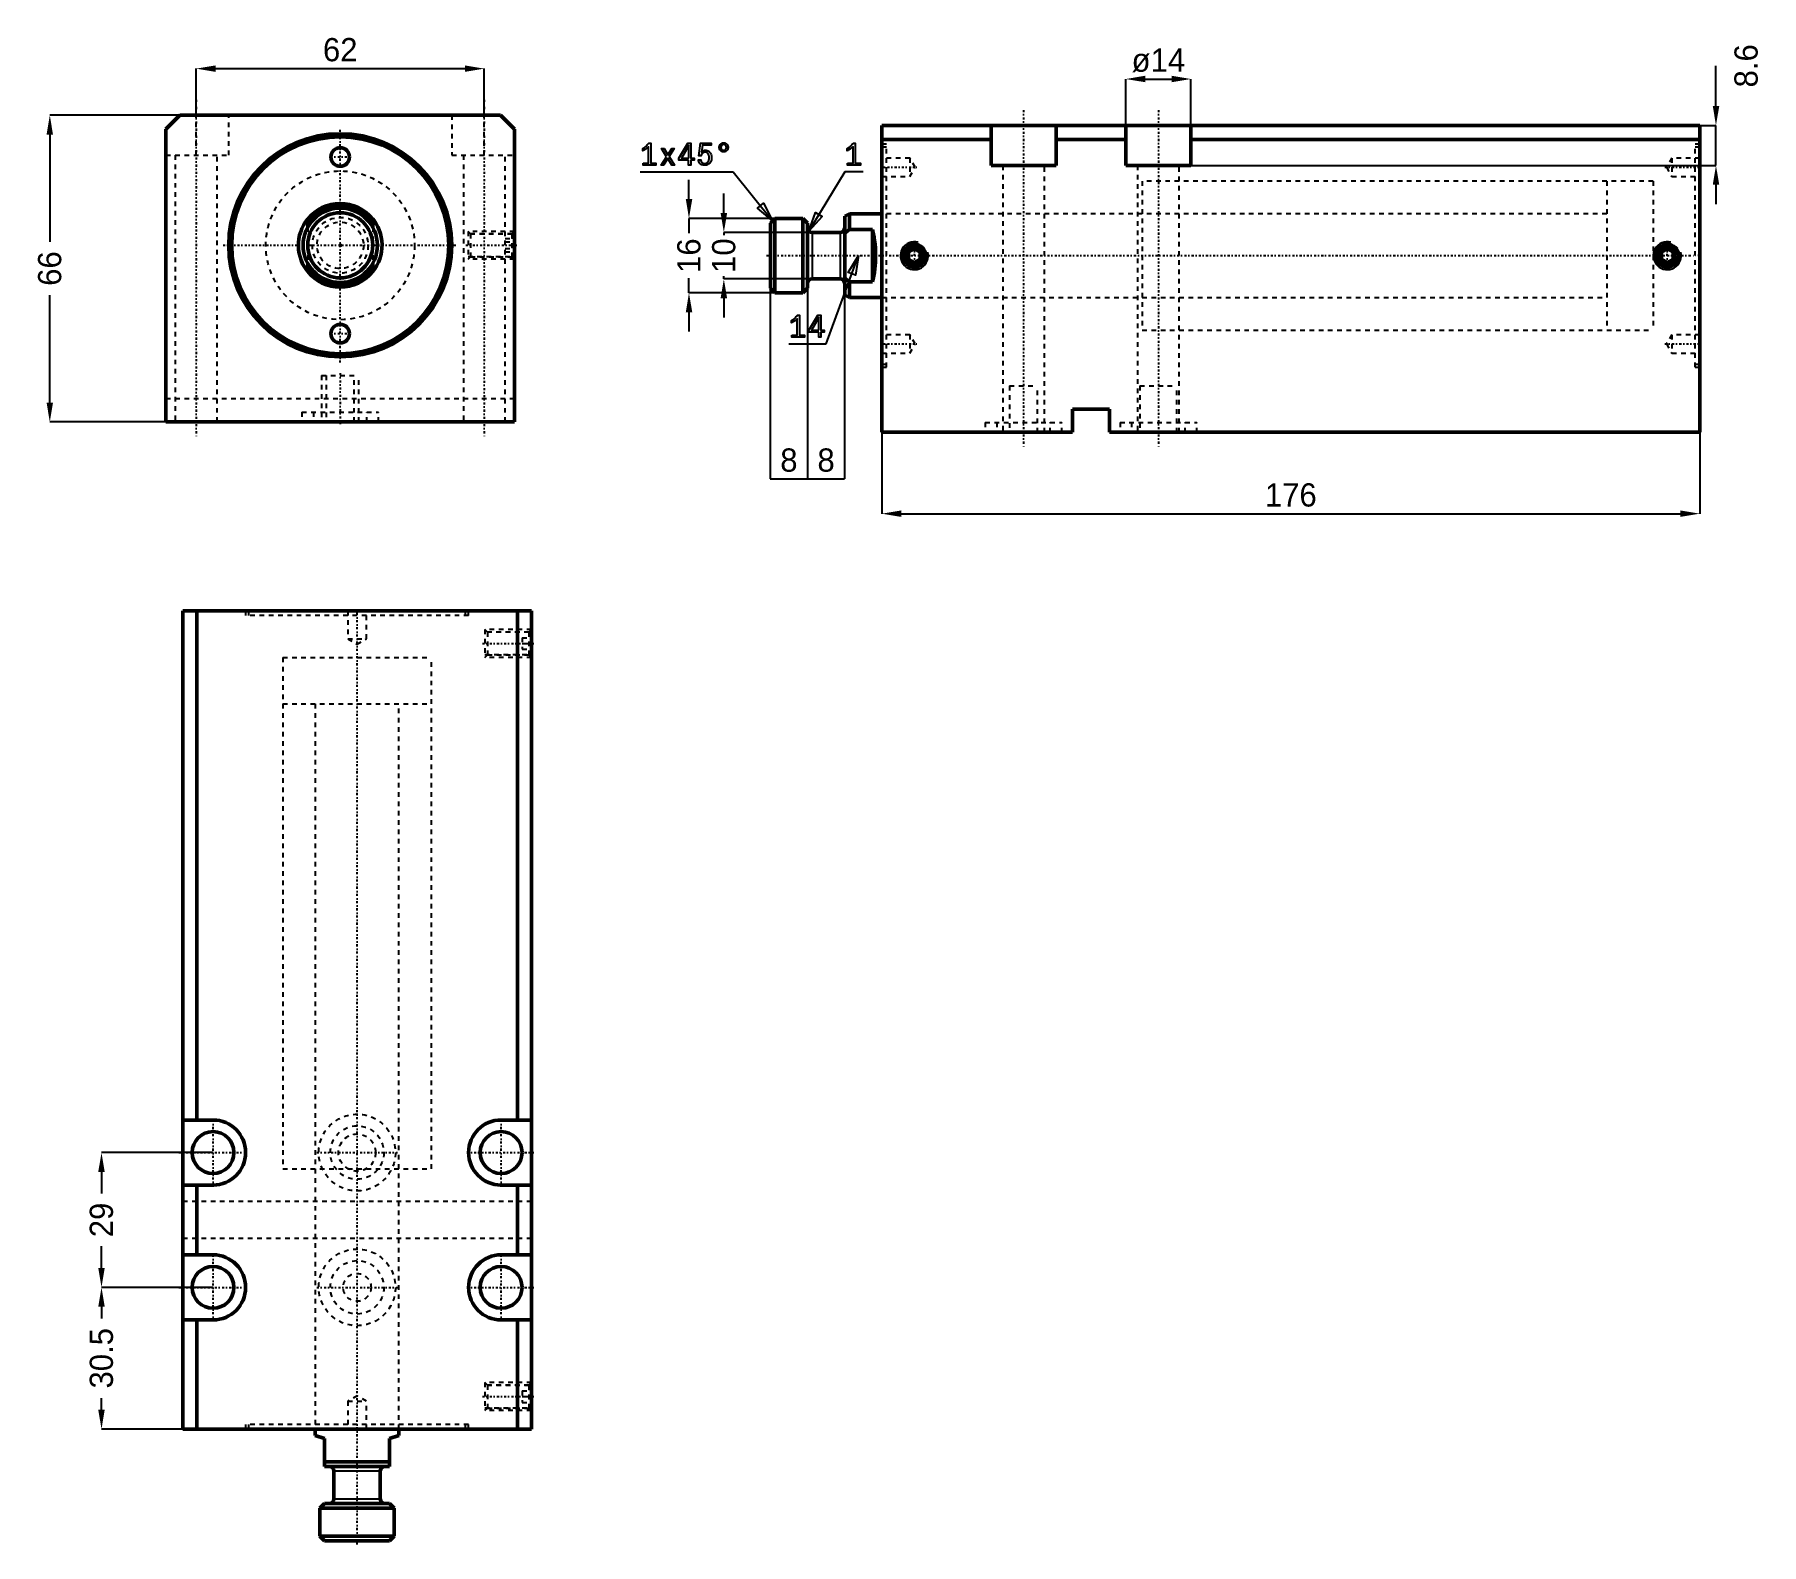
# Model space of a CAD drawing. Header units: millimetres. Extents: x -66 to 306, y -279 to 45.
import ezdxf

# ---------------------------------------------------------------- set-up
doc = ezdxf.new("R2010")
doc.units = ezdxf.units.MM
doc.linetypes.add('Center', pattern=[1.5, 0.45, -0.5, 0.05, -0.5])
doc.linetypes.add('Dashed', pattern=[2, 1, -1])
for name, color, linetype, lineweight in [('2d ConnectionPoints', 7, 'Continuous', 50), ('AM_0', 7, 'Continuous', 50), ('AM_4', 3, 'Continuous', 25), ('AM_5', 3, 'Continuous', 25), ('AM_7', 7, 'Center', 25), ('AM_9', 6, 'Dashed', 25)]:
    doc.layers.add(name, color=color, linetype=linetype, lineweight=lineweight)
doc.dimstyles.new('ISO-25', dxfattribs={"dimtxt": 2.5, "dimasz": 2.5, "dimexe": 1.25, "dimexo": 0.625, "dimtad": 1, "dimtxsty": 'Standard', "dimcen": 2.5, "dimadec": 0, "dimazin": 0, "dimtfac": 1, "dimtmove": 0, "dimatfit": 3, "dimfxl": 0, "dimarcsym": 0})

# ---------------------------------------------------------------- blocks, each defined once
blk = doc.blocks.new('1_JECX_MF_TLA_32_100_0_rod__0_in_JECX_MF_160_TLA_32_100_0__0')
at = {"layer": 'AM_0'}
for p, q in [((-7, 3.87), (-7, 5.66)), ((7, 5.66), (7, 3.87)), ((-7, -5.66), (-7, -3.87)), ((7, -3.87), (7, -5.66))]:
    blk.add_line(p, q, dxfattribs=at)
for points in [[(-7, 5.66), (-7.47, 5.03), (-7.88, 4.36), (-8.23, 3.65), (-8.51, 2.92), (-8.73, 2.17), (-8.89, 1.4), (-8.98, 0.62), (-9, -0.17), (-8.95, -0.95), (-8.83, -1.73), (-8.65, -2.49), (-8.4, -3.23), (-8.09, -3.95), (-7.71, -4.64), (-7.28, -5.3), (-7, -5.66)], [(7, -5.66), (7.47, -5.03), (7.88, -4.36), (8.23, -3.65), (8.51, -2.92), (8.73, -2.17), (8.89, -1.4), (8.98, -0.62), (9, 0.17), (8.95, 0.95), (8.83, 1.73), (8.65, 2.49), (8.4, 3.23), (8.09, 3.95), (7.71, 4.64), (7.28, 5.3), (7, 5.66)]]:
    blk.add_lwpolyline(points, dxfattribs=at)
for radius in [8, 7]:
    blk.add_circle((0, 0), radius, dxfattribs=at)
for radius, start, end in [(9, 38.9424, 141.0576), (8.5, 34.5603, 145.4397), (8.5, 214.5603, 325.4397), (9, 218.9424, 321.0576)]:
    blk.add_arc((0, 0), radius, start, end, dxfattribs=at)
at = {"layer": 'AM_9'}
for p, q in [((-7, 3.87), (-7, -3.87)), ((7, 3.87), (7, -3.87))]:
    blk.add_line(p, q, dxfattribs=at)
for radius in [6, 5]:
    blk.add_circle((0, 0), radius, dxfattribs=at)
blk = doc.blocks.new('2_JECX_MF_EXLA_32_100_0_body__0_in_JECX_MF_160_TLA_32_100_0__0')
at = {"layer": 'AM_0'}
for p, q in [((-34.5, 28), (-37.5, 25)), ((34.5, 28), (-34.5, 28)), ((37.5, 25), (34.5, 28)), ((-37.5, 25), (-37.5, -38)), ((37.5, -38), (37.5, 25)), ((-37.5, -38), (37.5, -38))]:
    blk.add_line(p, q, dxfattribs=at)
for centre, radius in [((0, 0), 24), ((0, 0), 23.34), ((0, 19), 2), ((0, -19), 2)]:
    blk.add_circle(centre, radius, dxfattribs=at)
at = {"layer": 'AM_5', "linetype": 'Dashed'}
for p, q in [((37.5, 3), (27.5, 3)), ((37.5, -3), (27.5, -3))]:
    blk.add_line(p, q, dxfattribs=at)
at = {"layer": 'AM_7'}
for p, q in [((-31, 31.3), (-31, -41.3)), ((31, 31.3), (31, -41.3)), ((0, -25.2), (0, 25.2)), ((-2.1, 19), (2.1, 19)), ((-25.2, 0), (25.2, 0)), ((27, 0), (38, 0)), ((-2.1, -19), (2.1, -19)), ((0, -27.5), (0, -38.5))]:
    blk.add_line(p, q, dxfattribs=at)
at = {"layer": 'AM_9'}
for p, q in [((-31, 19.4), (-31, 28)), ((-24, 19.4), (-24, 28)), ((24, 28), (24, 19.4)), ((31, 19.4), (31, 28)), ((-37.5, 19.4), (-24, 19.4)), ((-35.5, 19.4), (-35.5, -38)), ((-26.5, -38), (-26.5, 19.4)), ((24, 19.4), (37.5, 19.4)), ((26.5, 19.4), (26.5, -38)), ((35.5, -38), (35.5, 19.4)), ((28.04, 2.46), (27.5, 3)), ((27.5, 3), (27.5, -3)), ((37, 2.4), (27.5, 2.4)), ((36.96, 2.46), (28.04, 2.46)), ((28.04, 2.46), (28.04, -2.46)), ((35.5, 1.44), (37.5, 1.44)), ((35.5, 0.72), (37.5, 0.72)), ((37.5, 3), (36.96, 2.46)), ((36.96, 2.46), (36.96, -2.46)), ((37.5, 1.9), (37, 2.4)), ((37, 2.4), (37, -2.4)), ((27.5, -2.4), (37, -2.4)), ((27.5, -3), (28.04, -2.46)), ((28.04, -2.46), (36.96, -2.46)), ((35.5, -0.72), (37.5, -0.72)), ((35.5, -1.44), (37.5, -1.44)), ((36.96, -2.46), (37.5, -3)), ((37, -2.4), (37.5, -1.9)), ((-4, -28), (4, -28)), ((-4, -28), (-4, -38)), ((-3, -28), (-3, -38)), ((3, -38), (3, -28)), ((4, -38), (4, -28)), ((37.5, -33), (-37.5, -33)), ((-8.25, -35.9), (8.25, -35.9)), ((-8.25, -35.9), (-8.25, -38)), ((-5.75, -35.9), (-5.75, -38)), ((5.75, -38), (5.75, -35.9)), ((8.25, -38), (8.25, -35.9))]:
    blk.add_line(p, q, dxfattribs=at)
blk.add_circle((0, 0), 16, dxfattribs=at)
blk = doc.blocks.new('*D3')
at = {"layer": 'AM_5', "color": 0, "lineweight": -2}
for p, q in [((-31, 28), (-31, 38)), ((-26.83, 38), (26.83, 38)), ((31, 28), (31, 38))]:
    blk.add_line(p, q, dxfattribs=at)
at = {"layer": 'AM_5', "color": 0}
for points in [[(-26.83, 38.69), (-26.83, 37.31), (-31, 38)], [(26.83, 37.31), (26.83, 38.69), (31, 38)]]:
    blk.add_solid(points, dxfattribs=at)
at = {"layer": 'Defpoints', "color": 0}
for p in [(31, 38), (-31, 28), (31, 28)]:
    blk.add_point(p, dxfattribs=at)
at = {"layer": 'AM_5', "color": 0, "insert": (0, 42.05), "char_height": 5, "attachment_point": 5}
blk.add_mtext('62', dxfattribs=at)
blk = doc.blocks.new('*D4')
at = {"layer": 'AM_5', "color": 0, "lineweight": -2}
for p, q in [((-34.5, 28), (-62.5, 28)), ((-62.5, 23.83), (-62.5, 0.72)), ((-62.5, -33.83), (-62.5, -10.72)), ((-37.5, -38), (-62.5, -38))]:
    blk.add_line(p, q, dxfattribs=at)
at = {"layer": 'AM_5', "color": 0}
for points in [[(-61.81, 23.83), (-63.19, 23.83), (-62.5, 28)], [(-63.19, -33.83), (-61.81, -33.83), (-62.5, -38)]]:
    blk.add_solid(points, dxfattribs=at)
at = {"layer": 'Defpoints', "color": 0}
for p in [(-34.5, 28), (-62.5, -38), (-37.5, -38)]:
    blk.add_point(p, dxfattribs=at)
at = {"layer": 'AM_5', "color": 0, "insert": (-62.5, -5), "char_height": 5, "attachment_point": 5, "rotation": 90}
blk.add_mtext('66', dxfattribs=at)
blk = doc.blocks.new('1_JECX_MF_TLA_32_100_0_rod__0_in_JECX_MF_160_TLA_32_100_0__4')
at = {"layer": 'AM_0'}
for p, q in [((-9, 0), (-9, -1.35)), ((9, -1.35), (9, 0)), ((-7, -2), (-9, -1.35)), ((-7, -8), (-7, -2)), ((9, -1.35), (7, -2)), ((7, -2), (7, -8)), ((-7, -7), (7, -7)), ((-7, -8), (7, -8)), ((-5, -9), (-5, -15)), ((5, -15), (5, -9)), ((-7, -16), (-8, -17)), ((-8, -17), (8, -17)), ((-8, -17), (-8, -23)), ((-7, -16), (7, -16)), ((8, -17), (7, -16)), ((8, -23), (8, -17)), ((-8, -23), (8, -23)), ((-8, -23), (-7, -24)), ((-7, -24), (7, -24)), ((7, -24), (8, -23))]:
    blk.add_line(p, q, dxfattribs=at)
for centre, start, end in [((-6, -9), 360, 90), ((6, -9), 90, 180), ((-6, -15), 270, 0), ((6, -15), 180, 270)]:
    blk.add_arc(centre, 1, start, end, dxfattribs=at)
at = {"layer": 'AM_4'}
for p, q in [((-5, -9), (5, -9)), ((-5, -15), (5, -15))]:
    blk.add_line(p, q, dxfattribs=at)
at = {"layer": 'AM_7'}
blk.add_line((0, -24.8), (0, 176.36), dxfattribs=at)
at = {"layer": 'AM_9'}
for p, q in [((-16, 166), (16, 166)), ((-16, 166), (-16, 156)), ((16, 156), (16, 166)), ((-16, 156), (16, 156)), ((-9, 156), (-9, 0)), ((9, 0), (9, 156))]:
    blk.add_line(p, q, dxfattribs=at)
blk = doc.blocks.new('2_JECX_MF_EXLA_32_100_0_body__0_in_JECX_MF_160_TLA_32_100_0__4')
at = {"layer": 'AM_0'}
for p, q in [((37.5, 176), (-37.5, 176)), ((-37.5, 176), (-37.5, 0)), ((-34.5, 176), (-34.5, 66.5)), ((34.5, 176), (34.5, 66.5)), ((37.5, 176), (37.5, 0)), ((-31, 66.5), (-37.5, 66.5)), ((37.5, 66.5), (31, 66.5)), ((-37.5, 52.5), (-31, 52.5)), ((-34.5, 52.5), (-34.5, 37.5)), ((31, 52.5), (37.5, 52.5)), ((34.5, 52.5), (34.5, 37.5)), ((-31, 37.5), (-37.5, 37.5)), ((37.5, 37.5), (31, 37.5)), ((-37.5, 23.5), (-31, 23.5)), ((-34.5, 23.5), (-34.5, 0)), ((31, 23.5), (37.5, 23.5)), ((34.5, 23.5), (34.5, 0)), ((37.5, 0), (-37.5, 0))]:
    blk.add_line(p, q, dxfattribs=at)
for centre in [(-31, 59.5), (31, 59.5), (-31, 30.5), (31, 30.5)]:
    blk.add_circle(centre, 4.5, dxfattribs=at)
for centre, start, end in [((-31, 59.5), 270, 90), ((31, 59.5), 90, 270), ((-31, 30.5), 270, 90), ((31, 30.5), 90, 270)]:
    blk.add_arc(centre, 7, start, end, dxfattribs=at)
at = {"layer": 'AM_5', "linetype": 'Dashed'}
for p, q in [((37.5, 172), (27.5, 172)), ((37.5, 166), (27.5, 166)), ((37.5, 10), (27.5, 10)), ((37.5, 4), (27.5, 4))]:
    blk.add_line(p, q, dxfattribs=at)
at = {"layer": 'AM_7'}
for p, q in [((27, 169), (38, 169)), ((-31, 52.15), (-31, 66.85)), ((31, 52.15), (31, 66.85)), ((-38.35, 59.5), (-23.65, 59.5)), ((-8.6625, 59.5), (8.6625, 59.5)), ((23.65, 59.5), (38.35, 59.5)), ((-31, 23.15), (-31, 37.85)), ((31, 23.15), (31, 37.85)), ((-38.35, 30.5), (-23.65, 30.5)), ((-8.6625, 30.5), (8.6625, 30.5)), ((23.65, 30.5), (38.35, 30.5)), ((27, 7), (38, 7))]:
    blk.add_line(p, q, dxfattribs=at)
at = {"layer": 'AM_9'}
for p, q in [((-24, 176), (-24, 175)), ((24, 175), (-24, 175)), ((-23.34, 176), (-23.34, 175)), ((-2, 176), (-2, 170)), ((2, 170), (2, 176)), ((23.34, 175), (23.34, 176)), ((24, 175), (24, 176)), ((27.5, 172), (27.5, 166)), ((28.0415, 171.4585), (27.5, 172)), ((37, 171.4), (27.5, 171.4)), ((36.9585, 171.4585), (28.0415, 171.4585)), ((28.0415, 171.4585), (28.0415, 166.5415)), ((37.5, 172), (36.9585, 171.4585)), ((36.9585, 171.4585), (36.9585, 166.5415)), ((37, 171.4), (37, 166.6)), ((37.5, 170.9), (37, 171.4)), ((-2, 170), (0, 168.8453)), ((-2, 170), (2, 170)), ((0, 168.8453), (2, 170)), ((35.5, 170.25), (37.5, 170.25)), ((35.5, 170.25), (35.5, 167.75)), ((35.5, 169), (37.5, 169)), ((35.5, 167.75), (37.5, 167.75)), ((-16, 166), (16, 166)), ((-16, 166), (-16, 56)), ((16, 56), (16, 166)), ((27.5, 166.6), (37, 166.6)), ((27.5, 166), (28.0415, 166.5415)), ((28.0415, 166.5415), (36.9585, 166.5415)), ((36.9585, 166.5415), (37.5, 166)), ((37, 166.6), (37.5, 167.1)), ((-16, 56), (16, 56)), ((-9, 56), (-9, 0)), ((9, 0), (9, 56)), ((37.5, 49), (-37.5, 49)), ((37.5, 41), (-37.5, 41)), ((27.5, 10), (27.5, 4)), ((28.0415, 9.4585), (27.5, 10)), ((37, 9.4), (27.5, 9.4)), ((36.9585, 9.4585), (28.0415, 9.4585)), ((28.0415, 9.4585), (28.0415, 4.5415)), ((35.5, 8.25), (37.5, 8.25)), ((35.5, 8.25), (35.5, 5.75)), ((37.5, 10), (36.9585, 9.4585)), ((36.9585, 9.4585), (36.9585, 4.5415)), ((37.5, 8.9), (37, 9.4)), ((37, 9.4), (37, 4.6)), ((0, 7.1547), (-2, 6)), ((-2, 6), (-2, 0)), ((-2, 6), (2, 6)), ((2, 6), (0, 7.1547)), ((2, 0), (2, 6)), ((27.5, 4.6), (37, 4.6)), ((27.5, 4), (28.0415, 4.5415)), ((28.0415, 4.5415), (36.9585, 4.5415)), ((35.5, 7), (37.5, 7)), ((35.5, 5.75), (37.5, 5.75)), ((36.9585, 4.5415), (37.5, 4)), ((37, 4.6), (37.5, 5.1)), ((24, 1), (-24, 1)), ((-24, 1), (-24, 0)), ((-23.34, 1), (-23.34, 0)), ((23.34, 0), (23.34, 1)), ((24, 0), (24, 1))]:
    blk.add_line(p, q, dxfattribs=at)
for centre, radius in [((0, 59.5), 8.25), ((0, 59.5), 5.75), ((0, 59.5), 4), ((0, 30.5), 8.25), ((0, 30.5), 5.75), ((0, 30.5), 3)]:
    blk.add_circle(centre, radius, dxfattribs=at)
blk = doc.blocks.new('*D10')
at = {"layer": 'AM_5', "color": 0, "lineweight": -2}
for p, q in [((-27.37, -195.15), (-51.37, -195.15)), ((-51.37, -199.32), (-51.37, -203.98)), ((-51.37, -219.98), (-51.37, -215.32)), ((-27.37, -224.15), (-51.37, -224.15))]:
    blk.add_line(p, q, dxfattribs=at)
at = {"layer": 'AM_5', "color": 0}
for points in [[(-52.07, -199.32), (-50.68, -199.32), (-51.37, -195.15)], [(-52.07, -219.98), (-50.68, -219.98), (-51.37, -224.15)]]:
    blk.add_solid(points, dxfattribs=at)
at = {"layer": 'Defpoints', "color": 0}
for p in [(-51.37, -195.15), (-27.37, -195.15), (-27.37, -224.15)]:
    blk.add_point(p, dxfattribs=at)
at = {"layer": 'AM_5', "color": 0, "insert": (-51.37, -209.65), "char_height": 5, "attachment_point": 5, "rotation": 90}
blk.add_mtext('29', dxfattribs=at)
blk = doc.blocks.new('*D11')
at = {"layer": 'AM_5', "color": 0, "lineweight": -2}
for p, q in [((-27.37, -224.15), (-51.37, -224.15)), ((-51.37, -228.32), (-51.37, -230.82)), ((-51.37, -250.48), (-51.37, -247.98)), ((-33.87, -254.65), (-51.37, -254.65))]:
    blk.add_line(p, q, dxfattribs=at)
at = {"layer": 'AM_5', "color": 0}
for points in [[(-52.07, -228.32), (-50.68, -228.32), (-51.37, -224.15)], [(-52.07, -250.48), (-50.68, -250.48), (-51.37, -254.65)]]:
    blk.add_solid(points, dxfattribs=at)
at = {"layer": 'Defpoints', "color": 0}
for p in [(-27.37, -224.15), (-51.37, -254.65), (-33.87, -254.65)]:
    blk.add_point(p, dxfattribs=at)
at = {"layer": 'AM_5', "color": 0, "insert": (-51.37, -239.4), "char_height": 5, "attachment_point": 5, "rotation": 90}
blk.add_mtext('30.5', dxfattribs=at)
blk = doc.blocks.new('1_JECX_MF_TLA_32_100_0_rod__0_in_JECX_MF_160_TLA_32_100_0__2')
at = {"layer": 'AM_0'}
for p, q in [((-23, 8), (-24, 7)), ((-23, 8), (-23, -8)), ((-17, 8), (-23, 8)), ((-16, 7), (-17, 8)), ((-17, 8), (-17, -8)), ((-7, 9), (-8, 8.5)), ((-8, 8.5), (-8, -8.5)), ((0, 9), (-7, 9)), ((-7, 9), (-7, 5.66)), ((-24, 7), (-24, -7)), ((-16, 7), (-16, -7)), ((-9, 5), (-15, 5)), ((-7, 5.66), (-8, 4.82)), ((-2, 5.66), (-7, 5.66)), ((-2, 5.66), (-2, -5.66)), ((-24, -7), (-23, -8)), ((-17, -8), (-16, -7)), ((-15, -5), (-9, -5)), ((-7, -5.66), (-2, -5.66)), ((-7, -5.66), (-7, -9)), ((-23, -8), (-17, -8)), ((-8, -8.5), (-7, -9)), ((-7, -9), (0, -9))]:
    blk.add_line(p, q, dxfattribs=at)
for points in [[(-2, -5.66), (-1.85, -5.03), (-1.72, -4.36), (-1.6, -3.65), (-1.51, -2.92), (-1.44, -2.17), (-1.39, -1.4), (-1.36, -0.62), (-1.35, 0.17), (-1.37, 0.95), (-1.4, 1.73), (-1.46, 2.49), (-1.55, 3.23), (-1.65, 3.95), (-1.77, 4.64), (-1.91, 5.3), (-2, 5.66)], [(-8, -4.82), (-7.99, -4.83), (-7, -5.66)]]:
    blk.add_lwpolyline(points, dxfattribs=at)
for centre, start, end in [((-15, 6), 180, 270), ((-9, 6), 270, 0), ((-15, -6), 90, 180), ((-9, -6), 360, 90)]:
    blk.add_arc(centre, 1, start, end, dxfattribs=at)
at = {"layer": 'AM_4'}
for p, q in [((-15, 5), (-15, -5)), ((-9, 5), (-9, -5))]:
    blk.add_line(p, q, dxfattribs=at)
at = {"layer": 'AM_7'}
blk.add_line((-24.8, 0), (174.7, 0), dxfattribs=at)
at = {"layer": 'AM_9'}
for p, q in [((166, 16), (156, 16)), ((156, 16), (156, -16)), ((166, 16), (166, -16)), ((156, 9), (0, 9)), ((0, -9), (156, -9)), ((156, -16), (166, -16))]:
    blk.add_line(p, q, dxfattribs=at)
blk = doc.blocks.new('2_JECX_MF_EXLA_32_100_0_body__0_in_JECX_MF_160_TLA_32_100_0__2')
at = {"layer": 'AM_0'}
for p, q in [((176, 28), (0, 28)), ((0, -38), (0, 28)), ((23.5, 28), (23.5, 19.4)), ((37.5, 19.4), (37.5, 28)), ((52.5, 28), (52.5, 19.4)), ((66.5, 19.4), (66.5, 28)), ((176, -38), (176, 28)), ((23.5, 25), (0, 25)), ((52.5, 25), (37.5, 25)), ((176, 25), (66.5, 25)), ((23.5, 19.4), (37.5, 19.4)), ((52.5, 19.4), (66.5, 19.4)), ((7, 1.44), (5.75, 0.72)), ((5.75, 0.72), (5.75, -0.72)), ((8.25, 0.72), (7, 1.44)), ((8.25, -0.72), (8.25, 0.72)), ((169, 1.44), (167.75, 0.72)), ((167.75, 0.72), (167.75, -0.72)), ((170.25, 0.72), (169, 1.44)), ((170.25, -0.72), (170.25, 0.72)), ((5.75, -0.72), (7, -1.44)), ((7, -1.44), (8.25, -0.72)), ((167.75, -0.72), (169, -1.44)), ((169, -1.44), (170.25, -0.72)), ((41, -33), (41, -38)), ((49, -33), (41, -33)), ((49, -38), (49, -33)), ((41, -38), (0, -38)), ((176, -38), (49, -38))]:
    blk.add_line(p, q, dxfattribs=at)
for centre, radius in [((7, 0), 2.46), ((7, 0), 2.4), ((7, 0), 1.9), ((169, 0), 2.46), ((169, 0), 2.4), ((169, 0), 1.9)]:
    blk.add_circle(centre, radius, dxfattribs=at)
at = {"layer": 'AM_5'}
for centre in [(7, 0), (169, 0)]:
    blk.add_arc(centre, 3, 75, 15, dxfattribs=at)
at = {"layer": 'AM_7'}
for p, q in [((30.5, 31.3), (30.5, -41.3)), ((59.5, 31.3), (59.5, -41.3)), ((-0.36, 19), (7.51, 19)), ((168.49, 19), (176.36, 19)), ((7, -3.15), (7, 3.15)), ((169, -3.15), (169, 3.15)), ((176.05, 0), (174.95, 0)), ((-0.36, -19), (7.51, -19)), ((168.49, -19), (176.36, -19))]:
    blk.add_line(p, q, dxfattribs=at)
at = {"layer": 'AM_9'}
for p, q in [((1, 24), (0, 24)), ((1, 23.34), (0, 23.34)), ((1, -24), (1, 24)), ((175, -24), (175, 24)), ((176, 24), (175, 24)), ((176, 23.34), (175, 23.34)), ((6, 21), (0, 21)), ((7.15, 19), (6, 21)), ((6, 21), (6, 17)), ((6, 17), (7.15, 19)), ((26, 19.4), (26, -38)), ((35, -38), (35, 19.4)), ((55, 19.4), (55, -38)), ((64, -38), (64, 19.4)), ((170, 21), (168.85, 19)), ((168.85, 19), (170, 17)), ((176, 21), (170, 21)), ((170, 21), (170, 17)), ((0, 17), (6, 17)), ((166, 16), (56, 16)), ((56, 16), (56, -16)), ((166, 16), (166, -16)), ((170, 17), (176, 17)), ((56, 9), (0, 9)), ((0, -9), (56, -9)), ((6, -17), (0, -17)), ((7.15, -19), (6, -17)), ((6, -17), (6, -21)), ((56, -16), (166, -16)), ((170, -17), (168.85, -19)), ((176, -17), (170, -17)), ((170, -17), (170, -21)), ((0, -21), (6, -21)), ((6, -21), (7.15, -19)), ((168.85, -19), (170, -21)), ((170, -21), (176, -21)), ((0, -23.34), (1, -23.34)), ((0, -24), (1, -24)), ((175, -23.34), (176, -23.34)), ((175, -24), (176, -24)), ((27.5, -28), (33.5, -28)), ((27.5, -28), (27.5, -38)), ((33.5, -38), (33.5, -28)), ((55.5, -28), (63.5, -28)), ((55.5, -28), (55.5, -38)), ((63.5, -38), (63.5, -28)), ((22.25, -35.9), (38.75, -35.9)), ((22.25, -35.9), (22.25, -38)), ((24.75, -35.9), (24.75, -38)), ((36.25, -38), (36.25, -35.9)), ((38.75, -38), (38.75, -35.9)), ((51.25, -35.9), (67.75, -35.9)), ((51.25, -35.9), (51.25, -38)), ((53.75, -35.9), (53.75, -38)), ((65.25, -38), (65.25, -35.9)), ((67.75, -38), (67.75, -35.9))]:
    blk.add_line(p, q, dxfattribs=at)
blk = doc.blocks.new('*D22')
at = {"layer": 'AM_5', "color": 0, "lineweight": -2}
for p, q in [((169.05, 25.77), (169.05, 35.77)), ((173.22, 35.77), (178.89, 35.77)), ((183.05, 25.77), (183.05, 35.77))]:
    blk.add_line(p, q, dxfattribs=at)
at = {"layer": 'AM_5', "color": 0}
for points in [[(173.22, 36.47), (173.22, 35.08), (169.05, 35.77)], [(178.89, 36.47), (178.89, 35.08), (183.05, 35.77)]]:
    blk.add_solid(points, dxfattribs=at)
at = {"layer": 'Defpoints', "color": 0}
for p in [(183.05, 35.77), (169.05, 25.77), (183.05, 25.77)]:
    blk.add_point(p, dxfattribs=at)
at = {"layer": 'AM_5', "color": 0, "insert": (176.05, 39.77), "char_height": 5, "attachment_point": 5}
blk.add_mtext('ø14', dxfattribs=at)
blk = doc.blocks.new('*D23')
at = {"layer": 'AM_5', "color": 0, "lineweight": -2}
for p, q in [((296.05, 29.94), (296.05, 38.61)), ((183.05, 25.77), (296.05, 25.77)), ((296.05, 17.17), (296.05, 25.77)), ((183.05, 17.17), (296.05, 17.17)), ((296.05, 13.01), (296.05, 8.84))]:
    blk.add_line(p, q, dxfattribs=at)
at = {"layer": 'AM_5', "color": 0}
for points in [[(295.36, 29.94), (296.75, 29.94), (296.05, 25.77)], [(295.36, 13.01), (296.75, 13.01), (296.05, 17.17)]]:
    blk.add_solid(points, dxfattribs=at)
at = {"layer": 'Defpoints', "color": 0}
for p in [(183.05, 25.77), (296.05, 25.77), (183.05, 17.17)]:
    blk.add_point(p, dxfattribs=at)
at = {"layer": 'AM_5', "color": 0, "insert": (302.55, 38.61), "char_height": 5, "attachment_point": 5, "rotation": 90}
blk.add_mtext('8.6', dxfattribs=at)
blk = doc.blocks.new('*D24')
at = {"layer": 'AM_5', "color": 0, "lineweight": -2}
for p, q in [((116.55, -40.23), (116.55, -57.73)), ((292.55, -40.23), (292.55, -57.73)), ((120.72, -57.73), (288.39, -57.73))]:
    blk.add_line(p, q, dxfattribs=at)
at = {"layer": 'AM_5', "color": 0}
for points in [[(120.72, -57.03), (120.72, -58.42), (116.55, -57.73)], [(288.39, -57.03), (288.39, -58.42), (292.55, -57.73)]]:
    blk.add_solid(points, dxfattribs=at)
at = {"layer": 'Defpoints', "color": 0}
for p in [(116.55, -40.23), (292.55, -40.23), (292.55, -57.73)]:
    blk.add_point(p, dxfattribs=at)
at = {"layer": 'AM_5', "color": 0, "insert": (204.55, -53.73), "char_height": 5, "attachment_point": 5}
blk.add_mtext('176', dxfattribs=at)
blk = doc.blocks.new('*D25')
at = {"layer": 'AM_5', "color": 0, "lineweight": -2}
for p, q in [((100.55, -9.23), (100.55, -50.23)), ((108.55, -8.23), (108.55, -50.23)), ((100.55, -50.23), (108.55, -50.23))]:
    blk.add_line(p, q, dxfattribs=at)
at = {"layer": 'Defpoints', "color": 0}
for p in [(100.55, -9.23), (108.55, -8.23), (108.55, -50.23)]:
    blk.add_point(p, dxfattribs=at)
at = {"layer": 'AM_5', "color": 0, "insert": (104.55, -46.23), "char_height": 5, "attachment_point": 5}
blk.add_mtext('8', dxfattribs=at)
blk = doc.blocks.new('*D26')
at = {"layer": 'AM_5', "color": 0, "lineweight": -2}
for p, q in [((92.55, -9.23), (92.55, -50.23)), ((100.55, -9.23), (100.55, -50.23)), ((92.55, -50.23), (100.55, -50.23))]:
    blk.add_line(p, q, dxfattribs=at)
at = {"layer": 'Defpoints', "color": 0}
for p in [(92.55, -9.23), (100.55, -9.23), (100.55, -50.23)]:
    blk.add_point(p, dxfattribs=at)
at = {"layer": 'AM_5', "color": 0, "insert": (96.55, -46.23), "char_height": 5, "attachment_point": 5}
blk.add_mtext('8', dxfattribs=at)
blk = doc.blocks.new('*D27')
at = {"layer": 'AM_5', "color": 0, "lineweight": -2}
for p, q in [((75.05, 9.94), (75.05, 14.11)), ((93.55, 5.77), (75.05, 5.77)), ((75.05, 5.77), (75.05, 2.61)), ((75.05, -10.23), (75.05, -7.06)), ((93.55, -10.23), (75.05, -10.23)), ((75.05, -14.39), (75.05, -18.56))]:
    blk.add_line(p, q, dxfattribs=at)
at = {"layer": 'AM_5', "color": 0}
for points in [[(74.36, 9.94), (75.75, 9.94), (75.05, 5.77)], [(74.36, -14.39), (75.75, -14.39), (75.05, -10.23)]]:
    blk.add_solid(points, dxfattribs=at)
at = {"layer": 'Defpoints', "color": 0}
for p in [(75.05, 5.77), (93.55, 5.77), (93.55, -10.23)]:
    blk.add_point(p, dxfattribs=at)
at = {"layer": 'AM_5', "color": 0, "insert": (75.05, -2.23), "char_height": 5, "attachment_point": 5, "rotation": 90}
blk.add_mtext('16', dxfattribs=at)
blk = doc.blocks.new('*D28')
at = {"layer": 'AM_5', "color": 0, "lineweight": -2}
for p, q in [((82.55, 6.94), (82.55, 11.11)), ((101.55, 2.77), (82.55, 2.77)), ((82.55, 2.77), (82.55, 2.19)), ((82.55, -7.23), (82.55, -6.64)), ((101.55, -7.23), (82.55, -7.23)), ((82.55, -11.39), (82.55, -15.56))]:
    blk.add_line(p, q, dxfattribs=at)
at = {"layer": 'AM_5', "color": 0}
for points in [[(81.86, 6.94), (83.25, 6.94), (82.55, 2.77)], [(81.86, -11.39), (83.25, -11.39), (82.55, -7.23)]]:
    blk.add_solid(points, dxfattribs=at)
at = {"layer": 'Defpoints', "color": 0}
for p in [(82.55, 2.77), (101.55, 2.77), (101.55, -7.23)]:
    blk.add_point(p, dxfattribs=at)
at = {"layer": 'AM_5', "color": 0, "insert": (82.55, -2.23), "char_height": 5, "attachment_point": 5, "rotation": 90}
blk.add_mtext('10', dxfattribs=at)

msp = doc.modelspace()

# ---------------------------------------------------------------- linework, layer by layer
at = {"layer": '2d ConnectionPoints'}
for p in [(0, 0), (116.555, -2.228), (3.628, -254.65)]:
    msp.add_point(p, dxfattribs=at)
at = {"layer": 'AM_5'}
for p, q in [((64.555, 15.772), (84.555, 15.772)), ((84.555, 15.772), (93.055, 5.272)), ((108.555, 15.772), (100.848, 3.065)), ((112.555, 15.772), (108.555, 15.772)), ((104.555, -21.228), (111.555, -2.228)), ((96.555, -21.228), (104.555, -21.228))]:
    msp.add_line(p, q, dxfattribs=at)
for points in [[(65.162, 17.688), (66.358, 17.688), (66.358, 21.205), (66.358, 21.205), (66.294, 21.14), (66.185, 21.039), (66.185, 21.039), (66.062, 20.933), (65.972, 20.86), (65.972, 20.86), (65.878, 20.788), (65.736, 20.685), (65.736, 20.685), (65.593, 20.589), (65.497, 20.529), (65.497, 20.529), (65.404, 20.474), (65.274, 20.409), (65.274, 20.409), (65.156, 20.361), (65.084, 20.34), (65.084, 20.834), (65.084, 20.834), (65.173, 20.876), (65.313, 20.957), (65.313, 20.957), (65.461, 21.057), (65.564, 21.135), (65.564, 21.135), (65.667, 21.219), (65.818, 21.348), (65.818, 21.348), (65.963, 21.483), (66.056, 21.575), (66.056, 21.575), (66.145, 21.667), (66.263, 21.795), (66.263, 21.795), (66.365, 21.912), (66.423, 21.985), (66.839, 21.985), (66.839, 17.688), (67.925, 17.688), (67.925, 17.272), (65.162, 17.272), (65.162, 17.688)], [(70.225, 19.057), (69.127, 20.847), (69.695, 20.847), (70.514, 19.492), (71.376, 20.847), (71.892, 20.847), (70.807, 19.099), (71.944, 17.272), (71.369, 17.272), (70.505, 18.676), (69.591, 17.272), (69.065, 17.272), (70.225, 19.057)], [(74.979, 18.312), (72.873, 18.312), (72.873, 18.735), (74.791, 21.985), (75.434, 21.985), (75.434, 18.751), (76.136, 18.751), (76.136, 18.312), (75.434, 18.312), (75.434, 17.272), (74.979, 17.272), (74.979, 18.312)], [(74.986, 18.751), (74.986, 21.439), (73.432, 18.751), (74.986, 18.751)], [(78.436, 17.214), (78.436, 17.214), (78.29, 17.219), (78.081, 17.245), (78.081, 17.245), (77.884, 17.294), (77.76, 17.339), (77.76, 17.339), (77.644, 17.394), (77.489, 17.499), (77.489, 17.499), (77.355, 17.628), (77.278, 17.727), (77.278, 17.727), (77.213, 17.838), (77.142, 18.025), (77.142, 18.025), (77.105, 18.236), (77.097, 18.39), (77.604, 18.39), (77.604, 18.39), (77.614, 18.244), (77.663, 18.054), (77.663, 18.054), (77.755, 17.897), (77.84, 17.812), (77.84, 17.812), (77.94, 17.742), (78.112, 17.666), (78.112, 17.666), (78.31, 17.625), (78.456, 17.617), (78.456, 17.617), (78.581, 17.624), (78.753, 17.66), (78.753, 17.66), (78.905, 17.727), (78.995, 17.789), (78.995, 17.789), (79.077, 17.862), (79.181, 17.988), (79.181, 17.988), (79.266, 18.133), (79.311, 18.241), (79.311, 18.241), (79.347, 18.355), (79.386, 18.533), (79.386, 18.533), (79.407, 18.721), (79.411, 18.852), (79.411, 18.852), (79.407, 18.971), (79.387, 19.145), (79.387, 19.145), (79.349, 19.311), (79.314, 19.419), (79.314, 19.419), (79.271, 19.521), (79.191, 19.658), (79.191, 19.658), (79.093, 19.777), (79.018, 19.846), (79.018, 19.846), (78.935, 19.905), (78.796, 19.968), (78.796, 19.968), (78.641, 20.002), (78.527, 20.009), (78.527, 20.009), (78.407, 20.001), (78.237, 19.959), (78.237, 19.959), (78.079, 19.882), (77.981, 19.811), (77.981, 19.811), (77.893, 19.725), (77.783, 19.576), (77.783, 19.576), (77.702, 19.4), (77.663, 19.268), (77.169, 19.268), (77.507, 21.998), (79.801, 21.998), (79.801, 21.575), (77.968, 21.575), (77.76, 20.012), (77.76, 20.012), (77.829, 20.096), (77.937, 20.206), (77.937, 20.206), (78.05, 20.296), (78.128, 20.345), (78.128, 20.345), (78.21, 20.386), (78.343, 20.429), (78.343, 20.429), (78.489, 20.453), (78.592, 20.457), (78.592, 20.457), (78.752, 20.449), (78.974, 20.404), (78.974, 20.404), (79.177, 20.32), (79.301, 20.243), (79.301, 20.243), (79.415, 20.151), (79.564, 19.99), (79.564, 19.99), (79.688, 19.801), (79.756, 19.659), (79.756, 19.659), (79.812, 19.509), (79.873, 19.27), (79.873, 19.27), (79.906, 19.016), (79.912, 18.839), (79.912, 18.839), (79.904, 18.652), (79.866, 18.388), (79.866, 18.388), (79.793, 18.144), (79.727, 17.992), (79.727, 17.992), (79.647, 17.851), (79.504, 17.664), (79.504, 17.664), (79.335, 17.507), (79.207, 17.419), (79.207, 17.419), (79.069, 17.345), (78.847, 17.265), (78.847, 17.265), (78.607, 17.222), (78.436, 17.214)], [(82.511, 20.067), (82.511, 20.067), (82.409, 20.073), (82.261, 20.101), (82.261, 20.101), (82.12, 20.154), (82.03, 20.202), (82.03, 20.202), (81.945, 20.26), (81.832, 20.361), (81.832, 20.361), (81.735, 20.479), (81.679, 20.568), (81.679, 20.568), (81.632, 20.662), (81.582, 20.808), (81.582, 20.808), (81.554, 20.962), (81.549, 21.068), (81.549, 21.068), (81.554, 21.175), (81.582, 21.328), (81.582, 21.328), (81.632, 21.475), (81.679, 21.569), (81.679, 21.569), (81.735, 21.657), (81.832, 21.776), (81.832, 21.776), (81.945, 21.877), (82.03, 21.934), (82.03, 21.934), (82.12, 21.983), (82.261, 22.036), (82.261, 22.036), (82.409, 22.064), (82.511, 22.069), (82.511, 22.069), (82.614, 22.064), (82.761, 22.036), (82.761, 22.036), (82.901, 21.983), (82.991, 21.934), (82.991, 21.934), (83.075, 21.877), (83.187, 21.776), (83.187, 21.776), (83.283, 21.658), (83.338, 21.57), (83.338, 21.57), (83.384, 21.477), (83.435, 21.33), (83.435, 21.33), (83.462, 21.176), (83.467, 21.068), (83.467, 21.068), (83.462, 20.961), (83.435, 20.806), (83.435, 20.806), (83.384, 20.66), (83.338, 20.566), (83.338, 20.566), (83.283, 20.478), (83.187, 20.361), (83.187, 20.361), (83.075, 20.26), (82.991, 20.202), (82.991, 20.202), (82.901, 20.154), (82.761, 20.101), (82.761, 20.101), (82.614, 20.073), (82.511, 20.067)], [(82.511, 20.464), (82.511, 20.464), (82.573, 20.467), (82.661, 20.484), (82.661, 20.484), (82.746, 20.516), (82.8, 20.545), (82.8, 20.545), (82.851, 20.58), (82.92, 20.641), (82.92, 20.641), (82.978, 20.712), (83.012, 20.766), (83.012, 20.766), (83.04, 20.823), (83.07, 20.911), (83.07, 20.911), (83.087, 21.004), (83.09, 21.068), (83.09, 21.068), (83.087, 21.132), (83.07, 21.225), (83.07, 21.225), (83.04, 21.314), (83.012, 21.371), (83.012, 21.371), (82.978, 21.424), (82.92, 21.496), (82.92, 21.496), (82.851, 21.557), (82.8, 21.592), (82.8, 21.592), (82.746, 21.621), (82.661, 21.652), (82.661, 21.652), (82.573, 21.67), (82.511, 21.673), (82.511, 21.673), (82.45, 21.67), (82.36, 21.652), (82.36, 21.652), (82.275, 21.621), (82.22, 21.592), (82.22, 21.592), (82.169, 21.557), (82.099, 21.496), (82.099, 21.496), (82.04, 21.424), (82.006, 21.371), (82.006, 21.371), (81.977, 21.314), (81.946, 21.225), (81.946, 21.225), (81.929, 21.132), (81.926, 21.068), (81.926, 21.068), (81.929, 21.004), (81.946, 20.911), (81.946, 20.911), (81.977, 20.823), (82.006, 20.766), (82.006, 20.766), (82.04, 20.712), (82.099, 20.641), (82.099, 20.641), (82.169, 20.58), (82.22, 20.545), (82.22, 20.545), (82.275, 20.516), (82.36, 20.484), (82.36, 20.484), (82.45, 20.467), (82.511, 20.464)], [(109.162, 17.688), (110.358, 17.688), (110.358, 21.205), (110.358, 21.205), (110.294, 21.14), (110.185, 21.039), (110.185, 21.039), (110.062, 20.933), (109.972, 20.86), (109.972, 20.86), (109.878, 20.788), (109.736, 20.685), (109.736, 20.685), (109.593, 20.589), (109.497, 20.529), (109.497, 20.529), (109.404, 20.474), (109.274, 20.409), (109.274, 20.409), (109.156, 20.361), (109.084, 20.34), (109.084, 20.834), (109.084, 20.834), (109.173, 20.876), (109.313, 20.957), (109.313, 20.957), (109.461, 21.057), (109.564, 21.135), (109.564, 21.135), (109.667, 21.219), (109.818, 21.348), (109.818, 21.348), (109.963, 21.483), (110.056, 21.575), (110.056, 21.575), (110.145, 21.667), (110.263, 21.795), (110.263, 21.795), (110.365, 21.912), (110.423, 21.985), (110.839, 21.985), (110.839, 17.688), (111.925, 17.688), (111.925, 17.272), (109.162, 17.272), (109.162, 17.688)], [(93.055, 5.272), (89.785, 7.986), (91.081, 9.035), (93.055, 5.272)], [(100.848, 3.065), (102.296, 7.06), (103.721, 6.196), (100.848, 3.065)], [(111.555, -2.228), (110.896, -6.426), (109.332, -5.849), (111.555, -2.228)], [(97.162, -19.312), (98.358, -19.312), (98.358, -15.795), (98.358, -15.795), (98.294, -15.86), (98.185, -15.961), (98.185, -15.961), (98.062, -16.067), (97.972, -16.14), (97.972, -16.14), (97.878, -16.212), (97.736, -16.315), (97.736, -16.315), (97.593, -16.411), (97.497, -16.471), (97.497, -16.471), (97.404, -16.526), (97.274, -16.591), (97.274, -16.591), (97.156, -16.639), (97.084, -16.66), (97.084, -16.166), (97.084, -16.166), (97.173, -16.124), (97.313, -16.043), (97.313, -16.043), (97.461, -15.943), (97.564, -15.865), (97.564, -15.865), (97.667, -15.781), (97.818, -15.652), (97.818, -15.652), (97.963, -15.517), (98.056, -15.425), (98.056, -15.425), (98.145, -15.333), (98.263, -15.205), (98.263, -15.205), (98.365, -15.088), (98.423, -15.015), (98.839, -15.015), (98.839, -19.312), (99.925, -19.312), (99.925, -19.728), (97.162, -19.728), (97.162, -19.312)], [(102.979, -18.688), (100.873, -18.688), (100.873, -18.265), (102.791, -15.015), (103.434, -15.015), (103.434, -18.249), (104.136, -18.249), (104.136, -18.688), (103.434, -18.688), (103.434, -19.728), (102.979, -19.728), (102.979, -18.688)], [(102.986, -18.249), (102.986, -15.561), (101.432, -18.249), (102.986, -18.249)]]:
    msp.add_lwpolyline(points, dxfattribs=at)

# ---------------------------------------------------------------- block references
for name, p in [('2_JECX_MF_EXLA_32_100_0_body__0_in_JECX_MF_160_TLA_32_100_0__0', (0, 0)), ('2_JECX_MF_EXLA_32_100_0_body__0_in_JECX_MF_160_TLA_32_100_0__2', (116.555, -2.228)), ('1_JECX_MF_TLA_32_100_0_rod__0_in_JECX_MF_160_TLA_32_100_0__2', (116.555, -2.228)), ('1_JECX_MF_TLA_32_100_0_rod__0_in_JECX_MF_160_TLA_32_100_0__0', (0, 0)), ('2_JECX_MF_EXLA_32_100_0_body__0_in_JECX_MF_160_TLA_32_100_0__4', (3.628, -254.65)), ('1_JECX_MF_TLA_32_100_0_rod__0_in_JECX_MF_160_TLA_32_100_0__4', (3.628, -254.65))]:
    msp.add_blockref(name, p)

# ---------------------------------------------------------------- dimensions: what is measured, and where the dimension line sits
for base, p1, p2, text, override, picture, middle in [((31, 38), (-31, 28), (31, 28), '62', {"dimtxt": 5, "dimasz": 4.166667, "dimexe": 0, "dimexo": 0, "dimgap": 1.5}, '*D3', (0, 38)), ((183.055, 35.772), (169.055, 25.772), (183.055, 25.772), 'ø14', {"dimtxt": 5, "dimasz": 4.166667, "dimexe": 0, "dimexo": 0, "dimgap": 1.5}, '*D22', (176.055, 35.772)), ((100.555, -50.228), (92.555, -9.228), (100.555, -9.228), '8', {"dimtxt": 5, "dimasz": 0, "dimexe": 0, "dimexo": 0, "dimgap": 1.5}, '*D26', (96.555, -50.228)), ((108.555, -50.228), (100.555, -9.228), (108.555, -8.228), '8', {"dimtxt": 5, "dimasz": 0, "dimexe": 0, "dimexo": 0, "dimgap": 1.5}, '*D25', (104.555, -50.228)), ((292.555, -57.728), (116.555, -40.228), (292.555, -40.228), '176', {"dimtxt": 5, "dimasz": 4.166667, "dimexe": 0, "dimexo": 0, "dimgap": 1.5}, '*D24', (204.555, -57.728))]:
    dim = msp.add_linear_dim(base=base, p1=p1, p2=p2, text=text, dimstyle='ISO-25', override=override, dxfattribs=at)
    dim.commit()
    dim.dimension.update_dxf_attribs({"geometry": picture, "text_midpoint": middle, "dimtype": 160})
for base, p1, p2, text, picture, middle in [((296.055, 25.772), (183.055, 17.172), (183.055, 25.772), '8.6', '*D23', (302.555, 38.606)), ((-62.5, -38), (-34.5, 28), (-37.5, -38), '66', '*D4', (-62.5, -5)), ((75.055, 5.772), (93.555, -10.228), (93.555, 5.772), '16', '*D27', (75.055, -2.228)), ((82.555, 2.772), (101.555, -7.228), (101.555, 2.772), '10', '*D28', (82.555, -2.228)), ((-51.372, -195.15), (-27.372, -224.15), (-27.372, -195.15), '29', '*D10', (-51.372, -209.65)), ((-51.372, -254.65), (-27.372, -224.15), (-33.872, -254.65), '30.5', '*D11', (-51.372, -239.4))]:
    dim = msp.add_linear_dim(base=base, p1=p1, p2=p2, angle=90, text=text, dimstyle='ISO-25', override={"dimtxt": 5, "dimasz": 4.166667, "dimexe": 0, "dimexo": 0, "dimgap": 1.5}, dxfattribs=at)
    dim.commit()
    dim.dimension.update_dxf_attribs({"geometry": picture, "text_midpoint": middle, "dimtype": 160, "text_rotation": 90})

doc.saveas('drawing.dxf')
